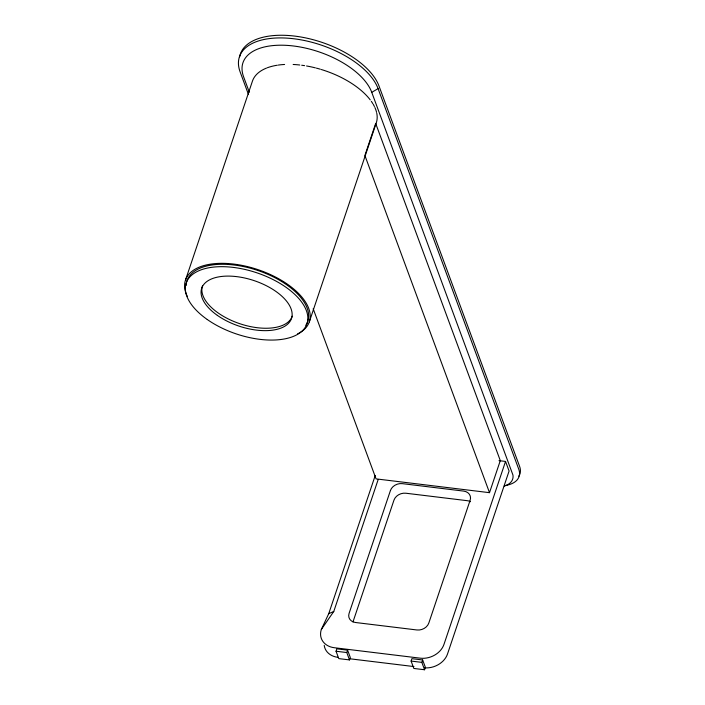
<?xml version="1.0" encoding="UTF-8"?>
<svg xmlns="http://www.w3.org/2000/svg" width="705" height="705" viewBox="0 0 705 705"><rect width="100%" height="100%" fill="white"/><g stroke="black" fill="none" stroke-linecap="round" stroke-linejoin="round"><path stroke-width="1.06" d="M185.53 279.964L252.487 80.996A65.345 33.065 18.6 0 1 266.481 68.094M309.275 321.974L376.232 123.005A65.345 33.065 18.6 0 0 376.778 113.276M499.008 460.647L505.538 461.44L443.974 644.379A19.599 15.651 -20.3 0 1 420.18 658.17L334.329 647.728A19.599 15.651 -20.3 0 1 321.33 629.468L328.733 613.667L375.245 475.461M321.33 629.468L333.773 611.464L378.188 479.488M336.047 651.235L336.858 648.829L347.591 650.133L350.314 657.509L349.504 659.915L338.779 658.611L336.047 651.235L346.781 652.539L349.504 659.915M352.976 621.933L393.972 500.127A9.799 7.826 -20.3 0 1 405.868 493.227L467.186 500.682A9.799 7.826 -20.3 0 1 470.508 501.722M346.781 652.539L347.591 650.133M411.112 661.07L411.914 658.664L422.648 659.968L425.379 667.344L424.569 669.75L413.835 668.446L411.112 661.07L421.837 662.374L424.569 669.75M421.837 662.374L422.648 659.968M489.508 492.672L500.294 460.621L375.677 123.454L364.89 155.505L489.508 492.672L376.065 478.88L313.179 308.746M249.314 92.232L243.595 76.775A68.297 34.563 18.6 0 1 293.395 45.975A68.297 34.563 18.6 0 1 371.764 92.329L378.091 88.645L518.704 469.072A36.757 18.603 18.6 0 1 504.489 485.657M328.733 613.667L333.773 611.464M349.83 658.778L413.95 666.569M371.746 92.329L512.949 475.038A31.513 15.951 18.6 0 1 504.207 486.089M505.538 461.44L509.089 471.028L447.516 653.976A19.599 15.651 -20.3 0 1 424.533 667.838M248.504 94.558L240.114 71.875A73.505 37.198 18.6 0 1 293.765 38.757A73.505 37.198 18.6 0 1 378.091 88.645M337.88 657.324A19.599 15.651 -20.3 0 1 324.212 645.366M518.809 476.21A36.757 18.603 18.6 0 0 519.603 466.402L378.99 85.975A73.505 37.198 18.6 0 0 305.644 37.911A73.505 37.198 18.6 0 0 239.656 56.788M186.605 282.115A63.706 32.236 18.6 0 1 260.365 271.355A63.706 32.236 18.6 0 1 305.829 325.252M186.164 285.507A63.706 32.236 18.6 0 1 186.428 282.943M292.258 316.201A47.376 23.97 18.6 0 1 239.524 323.613A47.376 23.97 18.6 0 1 202.547 285.745M267.292 67.777A65.345 33.065 18.6 0 1 277.294 65.221M278.299 65.072A65.345 33.065 18.6 0 1 284.591 64.472M293.148 64.472A65.345 33.065 18.6 0 1 299.766 65.001M301.696 65.239A65.345 33.065 18.6 0 1 304.604 65.653M306.56 65.979A65.345 33.065 18.6 0 1 315.417 67.874M316.404 68.129A65.345 33.065 18.6 0 1 320.343 69.222M321.33 69.522A65.345 33.065 18.6 0 1 370.257 99.907M371.341 101.379A65.345 33.065 18.6 0 1 372.795 103.6M373.236 104.331A65.345 33.065 18.6 0 1 374.425 106.543M374.884 107.521A65.345 33.065 18.6 0 1 376.567 112.333M187.336 296.435A65.345 33.065 18.6 0 1 258.277 269.742A65.345 33.065 18.6 0 1 297.598 333.862M390.429 490.53L349.081 613.385A9.799 7.826 -20.3 0 0 355.584 622.515L416.911 629.97A9.799 7.826 -20.3 0 0 428.799 623.079L470.147 500.224A9.799 7.826 -20.3 0 0 463.643 491.094L402.317 483.639A9.799 7.826 -20.3 0 0 390.429 490.53M207.252 319.506A63.706 32.236 18.6 0 0 306.922 323.851A63.706 32.236 18.6 0 0 225.609 266.763A63.706 32.236 18.6 0 0 207.252 319.506M217.343 315.364A47.376 23.97 18.6 0 0 291.447 318.607A47.376 23.97 18.6 0 0 230.993 276.157A47.376 23.97 18.6 0 0 217.343 315.364"/></g></svg>
